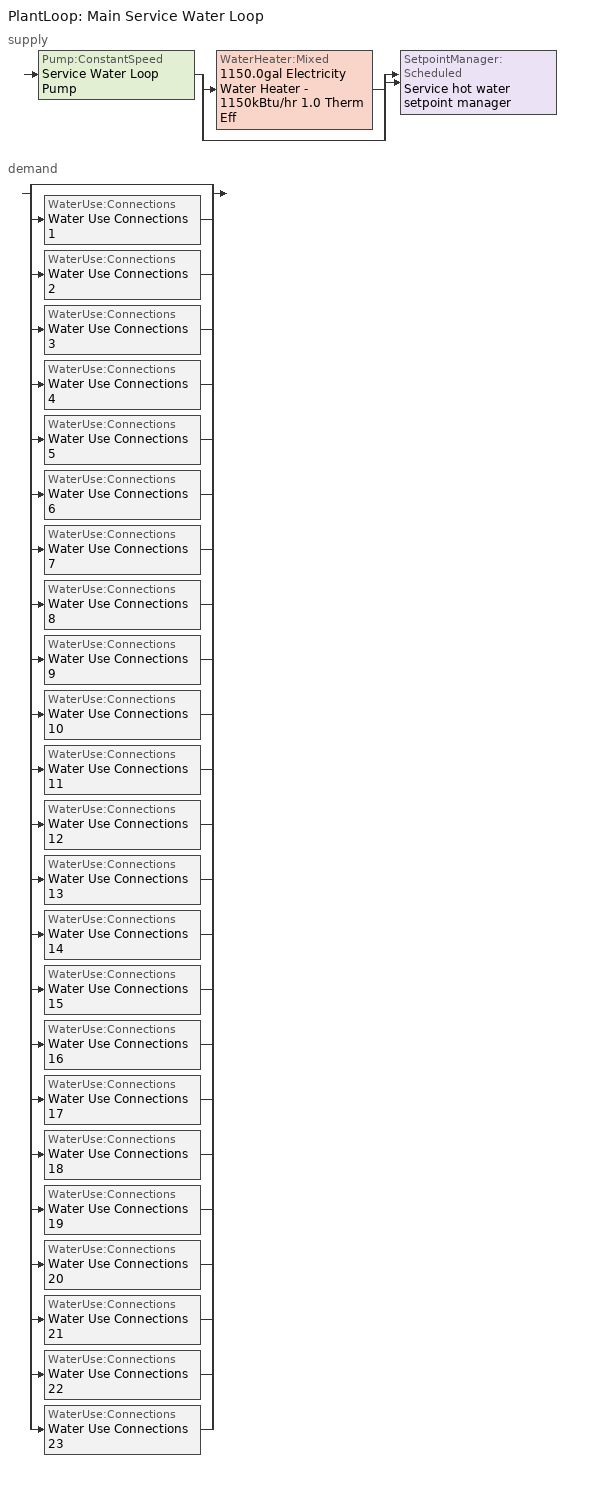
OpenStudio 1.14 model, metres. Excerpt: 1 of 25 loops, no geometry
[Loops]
PlantLoop 'Main Service Water Loop'
 supply: Pump:ConstantSpeed 'Service Water Loop Pump' > split
  | WaterHeater:Mixed '1150.0gal Electricity Water Heater - 1150kBtu/hr 1.0 Therm Eff'
  | bypass
  join > SetpointManager:Scheduled 'Service hot water setpoint manager'
 demand: split
  | bypass
  | WaterUse:Connections 'Water Use Connections 1'
  | WaterUse:Connections 'Water Use Connections 2'
  | WaterUse:Connections 'Water Use Connections 3'
  | WaterUse:Connections 'Water Use Connections 4'
  | WaterUse:Connections 'Water Use Connections 5'
  | WaterUse:Connections 'Water Use Connections 6'
  | WaterUse:Connections 'Water Use Connections 7'
  | WaterUse:Connections 'Water Use Connections 8'
  | WaterUse:Connections 'Water Use Connections 9'
  | WaterUse:Connections 'Water Use Connections 10'
  | WaterUse:Connections 'Water Use Connections 11'
  | WaterUse:Connections 'Water Use Connections 12'
  | WaterUse:Connections 'Water Use Connections 13'
  | WaterUse:Connections 'Water Use Connections 14'
  | WaterUse:Connections 'Water Use Connections 15'
  | WaterUse:Connections 'Water Use Connections 16'
  | WaterUse:Connections 'Water Use Connections 17'
  | WaterUse:Connections 'Water Use Connections 18'
  | WaterUse:Connections 'Water Use Connections 19'
  | WaterUse:Connections 'Water Use Connections 20'
  | WaterUse:Connections 'Water Use Connections 21'
  | WaterUse:Connections 'Water Use Connections 22'
  | WaterUse:Connections 'Water Use Connections 23'
[PlantLoop]
Main Service Water Loop: Maximum Loop Temperature {C}=60; Minimum Loop Temperature {C}=10; Plant Loop Volume {m3}=Autocalculate; Load Distribution Scheme=Optimal
[Sizing:Plant]
Main Service Water Loop: Loop Type=Heating; Design Loop Exit Temperature {C}=60; Loop Design Temperature Difference {deltaC}=5; Sizing Option=NonCoincident; Zone Timesteps in Averaging Window=1; Coincident Sizing Factor Mode=None
[SetpointManager:Scheduled]
Service hot water setpoint manager: Control Variable=Temperature; Schedule=Service Water Loop Temp - 140F
[Pump:ConstantSpeed]
Service Water Loop Pump: Rated Flow Rate {m3/s}=autosize; Rated Pump Head {Pa}=0.01; Rated Power Consumption {W}=autosize; Motor Efficiency=0.855; Fraction of Motor Inefficiencies to Fluid Stream=0; Pump Control Type=Intermittent
[WaterHeater:Mixed]
1150.0gal Electricity Water Heater - 1150kBtu/hr 1.0 Therm Eff: Tank Volume {m3}=4.35322; Setpoint Temperature Schedule=Service Water Loop Temp - 140F; Deadband Temperature Difference {deltaC}=2; Maximum Temperature Limit {C}=82.2222; Heater Control Type=Cycle; Heater Maximum Capacity {W}=337032; Heater Fuel Type=Electricity; Heater Thermal Efficiency=1; Off Cycle Parasitic Fuel Consumption Rate {W}=25.717; Off Cycle Parasitic Fuel Type=Electricity; Off Cycle Parasitic Heat Fraction to Tank=0.8; On Cycle Parasitic Fuel Consumption Rate {W}=25.717; On Cycle Parasitic Fuel Type=Electricity; On Cycle Parasitic Heat Fraction to Tank=0; Ambient Temperature Indicator=Schedule; Ambient Temperature Schedule=Water Heater Ambient Temp Schedule - 70F; Off Cycle Loss Coefficient to Ambient Temperature {W/K}=9.09539; On Cycle Loss Coefficient to Ambient Temperature {W/K}=9.09539; Use Side Effectiveness=1; Source Side Effectiveness=1; Use Side Design Flow Rate {m3/s}=autosize; Source Side Design Flow Rate {m3/s}=autosize; Indirect Water Heating Recovery Time {hr}=1.5
[WaterUse:Connections]
Name | Water Use Equipment Name 1
Water Use Connections 1 | G sw apartment Service Water Use 0.06gal/min
Water Use Connections 2 | G nw apartment Service Water Use 0.06gal/min
Water Use Connections 3 | G ne apartment Service Water Use 0.06gal/min
Water Use Connections 4 | G n1 apartment Service Water Use 0.06gal/min
Water Use Connections 5 | G n2 apartment Service Water Use 0.06gal/min
Water Use Connections 6 | G s1 apartment Service Water Use 0.06gal/min
Water Use Connections 7 | G s2 apartment Service Water Use 0.06gal/min
Water Use Connections 8 | M sw apartment Service Water Use 0.12gal/min
Water Use Connections 9 | M nw apartment Service Water Use 0.12gal/min
Water Use Connections 10 | M se apartment Service Water Use 0.12gal/min
Water Use Connections 11 | M ne apartment Service Water Use 0.12gal/min
Water Use Connections 12 | M n1 apartment Service Water Use 0.12gal/min
Water Use Connections 13 | M n2 apartment Service Water Use 0.12gal/min
Water Use Connections 14 | M s1 apartment Service Water Use 0.12gal/min
Water Use Connections 15 | M s2 apartment Service Water Use 0.12gal/min
Water Use Connections 16 | T sw apartment Service Water Use 0.06gal/min
Water Use Connections 17 | T nw apartment Service Water Use 0.06gal/min
Water Use Connections 18 | T se apartment Service Water Use 0.06gal/min
Water Use Connections 19 | T ne apartment Service Water Use 0.06gal/min
Water Use Connections 20 | T n1 apartment Service Water Use 0.06gal/min
Water Use Connections 21 | T n2 apartment Service Water Use 0.06gal/min
Water Use Connections 22 | T s1 apartment Service Water Use 0.06gal/min
Water Use Connections 23 | T s2 apartment Service Water Use 0.06gal/min
[WaterUse:Equipment:Definition]
Name | Peak Flow Rate {m3/s} | Target Temperature Schedule | Sensible Fraction Schedule | Latent Fraction Schedule
G sw apartment Service Water Use Def 0.06gal/min | 3.65887e-06 | Schedule Ruleset 5 | Schedule Ruleset 3 | Schedule Ruleset 4
G nw apartment Service Water Use Def 0.06gal/min | 3.65887e-06 | Schedule Ruleset 8 | Schedule Ruleset 6 | Schedule Ruleset 7
G ne apartment Service Water Use Def 0.06gal/min | 3.65887e-06 | Schedule Ruleset 11 | Schedule Ruleset 9 | Schedule Ruleset 10
G n1 apartment Service Water Use Def 0.06gal/min | 3.65887e-06 | Schedule Ruleset 14 | Schedule Ruleset 12 | Schedule Ruleset 13
G n2 apartment Service Water Use Def 0.06gal/min | 3.65887e-06 | Schedule Ruleset 17 | Schedule Ruleset 15 | Schedule Ruleset 16
G s1 apartment Service Water Use Def 0.06gal/min | 3.65887e-06 | Schedule Ruleset 20 | Schedule Ruleset 18 | Schedule Ruleset 19
G s2 apartment Service Water Use Def 0.06gal/min | 3.65887e-06 | Schedule Ruleset 23 | Schedule Ruleset 21 | Schedule Ruleset 22
M sw apartment Service Water Use Def 0.12gal/min | 7.31775e-06 | Schedule Ruleset 26 | Schedule Ruleset 24 | Schedule Ruleset 25
M nw apartment Service Water Use Def 0.12gal/min | 7.31775e-06 | Schedule Ruleset 29 | Schedule Ruleset 27 | Schedule Ruleset 28
M se apartment Service Water Use Def 0.12gal/min | 7.31775e-06 | Schedule Ruleset 32 | Schedule Ruleset 30 | Schedule Ruleset 31
M ne apartment Service Water Use Def 0.12gal/min | 7.31775e-06 | Schedule Ruleset 35 | Schedule Ruleset 33 | Schedule Ruleset 34
M n1 apartment Service Water Use Def 0.12gal/min | 7.31775e-06 | Schedule Ruleset 38 | Schedule Ruleset 36 | Schedule Ruleset 37
M n2 apartment Service Water Use Def 0.12gal/min | 7.31775e-06 | Schedule Ruleset 41 | Schedule Ruleset 39 | Schedule Ruleset 40
M s1 apartment Service Water Use Def 0.12gal/min | 7.31775e-06 | Schedule Ruleset 44 | Schedule Ruleset 42 | Schedule Ruleset 43
M s2 apartment Service Water Use Def 0.12gal/min | 7.31775e-06 | Schedule Ruleset 47 | Schedule Ruleset 45 | Schedule Ruleset 46
T sw apartment Service Water Use Def 0.06gal/min | 3.65887e-06 | Schedule Ruleset 50 | Schedule Ruleset 48 | Schedule Ruleset 49
T nw apartment Service Water Use Def 0.06gal/min | 3.65887e-06 | Schedule Ruleset 53 | Schedule Ruleset 51 | Schedule Ruleset 52
T se apartment Service Water Use Def 0.06gal/min | 3.65887e-06 | Schedule Ruleset 56 | Schedule Ruleset 54 | Schedule Ruleset 55
T ne apartment Service Water Use Def 0.06gal/min | 3.65887e-06 | Schedule Ruleset 59 | Schedule Ruleset 57 | Schedule Ruleset 58
T n1 apartment Service Water Use Def 0.06gal/min | 3.65887e-06 | Schedule Ruleset 62 | Schedule Ruleset 60 | Schedule Ruleset 61
T n2 apartment Service Water Use Def 0.06gal/min | 3.65887e-06 | Schedule Ruleset 65 | Schedule Ruleset 63 | Schedule Ruleset 64
T s1 apartment Service Water Use Def 0.06gal/min | 3.65887e-06 | Schedule Ruleset 68 | Schedule Ruleset 66 | Schedule Ruleset 67
T s2 apartment Service Water Use Def 0.06gal/min | 3.65887e-06 | Schedule Ruleset 71 | Schedule Ruleset 69 | Schedule Ruleset 70
[WaterUse:Equipment] Flow Rate Fraction Schedule=ApartmentMidRise APT_DHW_SCH
Name | Water Use Equipment Definition
G sw apartment Service Water Use 0.06gal/min | G sw apartment Service Water Use Def 0.06gal/min
G nw apartment Service Water Use 0.06gal/min | G nw apartment Service Water Use Def 0.06gal/min
G ne apartment Service Water Use 0.06gal/min | G ne apartment Service Water Use Def 0.06gal/min
G n1 apartment Service Water Use 0.06gal/min | G n1 apartment Service Water Use Def 0.06gal/min
G n2 apartment Service Water Use 0.06gal/min | G n2 apartment Service Water Use Def 0.06gal/min
G s1 apartment Service Water Use 0.06gal/min | G s1 apartment Service Water Use Def 0.06gal/min
G s2 apartment Service Water Use 0.06gal/min | G s2 apartment Service Water Use Def 0.06gal/min
M sw apartment Service Water Use 0.12gal/min | M sw apartment Service Water Use Def 0.12gal/min
M nw apartment Service Water Use 0.12gal/min | M nw apartment Service Water Use Def 0.12gal/min
M se apartment Service Water Use 0.12gal/min | M se apartment Service Water Use Def 0.12gal/min
M ne apartment Service Water Use 0.12gal/min | M ne apartment Service Water Use Def 0.12gal/min
M n1 apartment Service Water Use 0.12gal/min | M n1 apartment Service Water Use Def 0.12gal/min
M n2 apartment Service Water Use 0.12gal/min | M n2 apartment Service Water Use Def 0.12gal/min
M s1 apartment Service Water Use 0.12gal/min | M s1 apartment Service Water Use Def 0.12gal/min
M s2 apartment Service Water Use 0.12gal/min | M s2 apartment Service Water Use Def 0.12gal/min
T sw apartment Service Water Use 0.06gal/min | T sw apartment Service Water Use Def 0.06gal/min
T nw apartment Service Water Use 0.06gal/min | T nw apartment Service Water Use Def 0.06gal/min
T se apartment Service Water Use 0.06gal/min | T se apartment Service Water Use Def 0.06gal/min
T ne apartment Service Water Use 0.06gal/min | T ne apartment Service Water Use Def 0.06gal/min
T n1 apartment Service Water Use 0.06gal/min | T n1 apartment Service Water Use Def 0.06gal/min
T n2 apartment Service Water Use 0.06gal/min | T n2 apartment Service Water Use Def 0.06gal/min
T s1 apartment Service Water Use 0.06gal/min | T s1 apartment Service Water Use Def 0.06gal/min
T s2 apartment Service Water Use 0.06gal/min | T s2 apartment Service Water Use Def 0.06gal/min
[Schedule:Ruleset]
Service Water Loop Temp - 140F: Default Day Schedule=Service Water Loop Temp - 140F Default
Water Heater Ambient Temp Schedule - 70F: Default Day Schedule=Water Heater Ambient Temp Schedule - 70F Default
Schedule Ruleset 3: Default Day Schedule=Schedule Day 47
Schedule Ruleset 4: Default Day Schedule=Schedule Day 48
Schedule Ruleset 5: Default Day Schedule=Schedule Day 49
ApartmentMidRise APT_DHW_SCH: Default Day Schedule=ApartmentMidRise APT_DHW_SCH Default; Summer Design Day Schedule=ApartmentMidRise APT_DHW_SCH Summer Design Day; Winter Design Day Schedule=ApartmentMidRise APT_DHW_SCH Winter Design Day
Schedule Ruleset 6: Default Day Schedule=Schedule Day 52
Schedule Ruleset 7: Default Day Schedule=Schedule Day 53
Schedule Ruleset 8: Default Day Schedule=Schedule Day 54
Schedule Ruleset 9: Default Day Schedule=Schedule Day 55
Schedule Ruleset 10: Default Day Schedule=Schedule Day 56
Schedule Ruleset 11: Default Day Schedule=Schedule Day 57
Schedule Ruleset 12: Default Day Schedule=Schedule Day 58
Schedule Ruleset 13: Default Day Schedule=Schedule Day 59
Schedule Ruleset 14: Default Day Schedule=Schedule Day 60
Schedule Ruleset 15: Default Day Schedule=Schedule Day 61
Schedule Ruleset 16: Default Day Schedule=Schedule Day 62
Schedule Ruleset 17: Default Day Schedule=Schedule Day 63
Schedule Ruleset 18: Default Day Schedule=Schedule Day 64
Schedule Ruleset 19: Default Day Schedule=Schedule Day 65
Schedule Ruleset 20: Default Day Schedule=Schedule Day 66
Schedule Ruleset 21: Default Day Schedule=Schedule Day 67
Schedule Ruleset 22: Default Day Schedule=Schedule Day 68
Schedule Ruleset 23: Default Day Schedule=Schedule Day 69
Schedule Ruleset 24: Default Day Schedule=Schedule Day 70
Schedule Ruleset 25: Default Day Schedule=Schedule Day 71
Schedule Ruleset 26: Default Day Schedule=Schedule Day 72
Schedule Ruleset 27: Default Day Schedule=Schedule Day 73
Schedule Ruleset 28: Default Day Schedule=Schedule Day 74
Schedule Ruleset 29: Default Day Schedule=Schedule Day 75
Schedule Ruleset 30: Default Day Schedule=Schedule Day 76
Schedule Ruleset 31: Default Day Schedule=Schedule Day 77
Schedule Ruleset 32: Default Day Schedule=Schedule Day 78
Schedule Ruleset 33: Default Day Schedule=Schedule Day 79
Schedule Ruleset 34: Default Day Schedule=Schedule Day 80
Schedule Ruleset 35: Default Day Schedule=Schedule Day 81
Schedule Ruleset 36: Default Day Schedule=Schedule Day 82
Schedule Ruleset 37: Default Day Schedule=Schedule Day 83
Schedule Ruleset 38: Default Day Schedule=Schedule Day 84
Schedule Ruleset 39: Default Day Schedule=Schedule Day 85
Schedule Ruleset 40: Default Day Schedule=Schedule Day 86
Schedule Ruleset 41: Default Day Schedule=Schedule Day 87
Schedule Ruleset 42: Default Day Schedule=Schedule Day 88
Schedule Ruleset 43: Default Day Schedule=Schedule Day 89
Schedule Ruleset 44: Default Day Schedule=Schedule Day 90
Schedule Ruleset 45: Default Day Schedule=Schedule Day 91
Schedule Ruleset 46: Default Day Schedule=Schedule Day 92
Schedule Ruleset 47: Default Day Schedule=Schedule Day 93
Schedule Ruleset 48: Default Day Schedule=Schedule Day 94
Schedule Ruleset 49: Default Day Schedule=Schedule Day 95
Schedule Ruleset 50: Default Day Schedule=Schedule Day 96
Schedule Ruleset 51: Default Day Schedule=Schedule Day 97
Schedule Ruleset 52: Default Day Schedule=Schedule Day 98
Schedule Ruleset 53: Default Day Schedule=Schedule Day 99
Schedule Ruleset 54: Default Day Schedule=Schedule Day 100
Schedule Ruleset 55: Default Day Schedule=Schedule Day 101
Schedule Ruleset 56: Default Day Schedule=Schedule Day 102
Schedule Ruleset 57: Default Day Schedule=Schedule Day 103
Schedule Ruleset 58: Default Day Schedule=Schedule Day 104
Schedule Ruleset 59: Default Day Schedule=Schedule Day 105
Schedule Ruleset 60: Default Day Schedule=Schedule Day 106
Schedule Ruleset 61: Default Day Schedule=Schedule Day 107
Schedule Ruleset 62: Default Day Schedule=Schedule Day 108
Schedule Ruleset 63: Default Day Schedule=Schedule Day 109
Schedule Ruleset 64: Default Day Schedule=Schedule Day 110
Schedule Ruleset 65: Default Day Schedule=Schedule Day 111
Schedule Ruleset 66: Default Day Schedule=Schedule Day 112
Schedule Ruleset 67: Default Day Schedule=Schedule Day 113
Schedule Ruleset 68: Default Day Schedule=Schedule Day 114
Schedule Ruleset 69: Default Day Schedule=Schedule Day 115
Schedule Ruleset 70: Default Day Schedule=Schedule Day 116
Schedule Ruleset 71: Default Day Schedule=Schedule Day 117
[Schedule:Day]
Service Water Loop Temp - 140F Default; Schedule Day 49; Schedule Day 54; Schedule Day 57; Schedule Day 60; Schedule Day 63; Schedule Day 66; Schedule Day 69; Schedule Day 72; Schedule Day 75; Schedule Day 78; Schedule Day 81; Schedule Day 84; Schedule Day 87; Schedule Day 90; Schedule Day 93; Schedule Day 96; Schedule Day 99; Schedule Day 102; Schedule Day 105; Schedule Day 108; Schedule Day 111; Schedule Day 114; Schedule Day 117: 24, 0, 60
Water Heater Ambient Temp Schedule - 70F Default: 24, 0, 21.1111
Schedule Day 47; Schedule Day 52; Schedule Day 55; Schedule Day 58; Schedule Day 61; Schedule Day 64; Schedule Day 67; Schedule Day 70; Schedule Day 73; Schedule Day 76; Schedule Day 79; Schedule Day 82; Schedule Day 85; Schedule Day 88; Schedule Day 91; Schedule Day 94; Schedule Day 97; Schedule Day 100; Schedule Day 103; Schedule Day 106; Schedule Day 109; Schedule Day 112; Schedule Day 115: 24, 0, 0.2
Schedule Day 48; Schedule Day 53; Schedule Day 56; Schedule Day 59; Schedule Day 62; Schedule Day 65; Schedule Day 68; Schedule Day 71; Schedule Day 74; Schedule Day 77; Schedule Day 80; Schedule Day 83; Schedule Day 86; Schedule Day 89; Schedule Day 92; Schedule Day 95; Schedule Day 98; Schedule Day 101; Schedule Day 104; Schedule Day 107; Schedule Day 110; Schedule Day 113; Schedule Day 116: 24, 0, 0.05
ApartmentMidRise APT_DHW_SCH Default; ApartmentMidRise APT_DHW_SCH Winter Design Day; ApartmentMidRise APT_DHW_SCH Summer Design Day: 1, 0, 0.08, 2, 0, 0.04, 4, 0, 0.01, 5, 0, 0.04, 6, 0, 0.27, 7, 0, 0.94, 8, 0, 1, 9, 0, 0.96, 10, 0, 0.84, 11, 0, 0.76, 12, 0, 0.61, 13, 0, 0.53, 14, 0, 0.47, 15, 0, 0.41, 16, 0, 0.47, 17, 0, 0.55, 18, 0, 0.73, 19, 0, 0.86, 20, 0, 0.82, 21, 0, 0.75, 22, 0, 0.61, 23, 0, 0.53, 24, 0, 0.29
